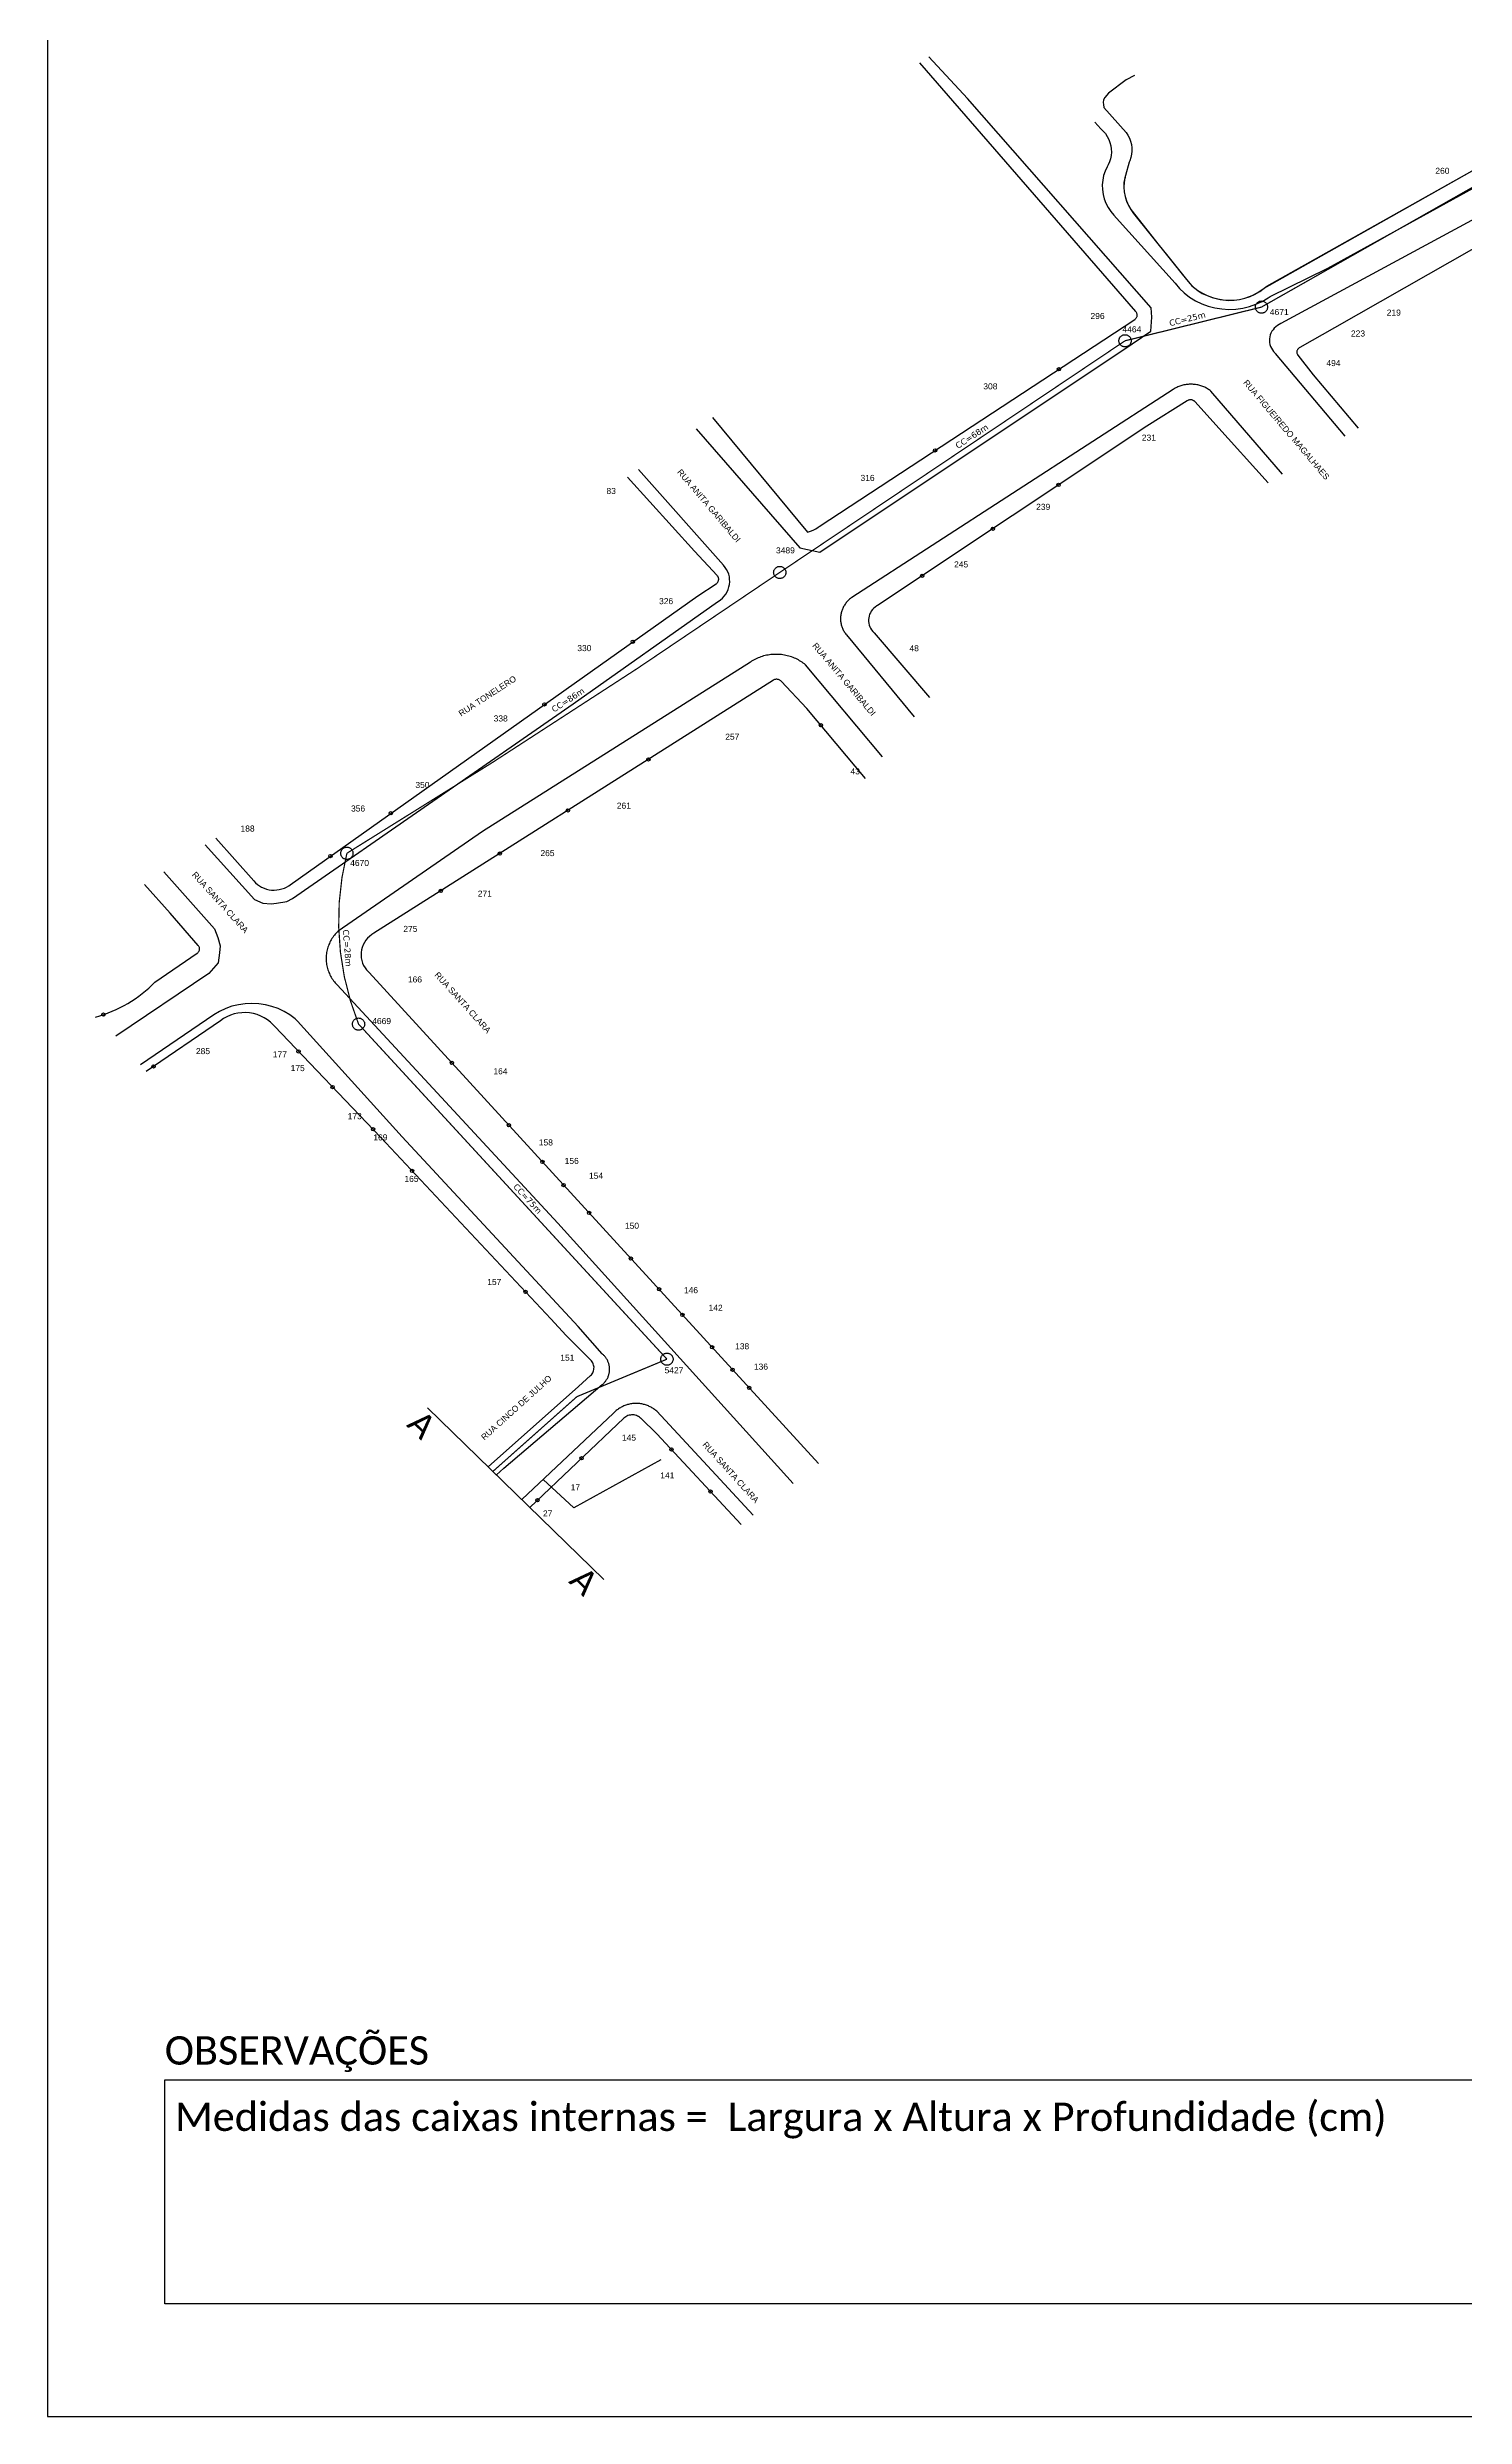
# Model space of a CAD drawing. Header units: metres. Extents: x 10082 to 18317, y -227 to 2742.
# Drawn here: x 10081.8 to 10315.9, y -226.7 to 164.7 of the extents above; entities that cross this region are included whole.
import ezdxf

# ---------------------------------------------------------------- set-up
doc = ezdxf.new("R2010")
doc.units = ezdxf.units.M
doc.header["$LTSCALE"] = 0.1
doc.header["$MEASUREMENT"] = 0
doc.linetypes.add('PHANTOM2', pattern=[1.25, 0.625, -0.125, 0.125, -0.125, 0.125, -0.125])
for name, color, linetype in [('10.0-Cartográfico', 252, 'Continuous'), ('10.1-Caixas Subterrâneas', 5, 'Continuous'), ('10.2-Nº Policía', 2, 'Continuous'), ('10.3-Nome das Ruas', 252, 'Continuous'), ('CD a instalar', 1, 'Continuous')]:
    doc.layers.add(name, color=color, linetype=linetype)
doc.styles.add('siredit', font='verdana.ttf')
doc.styles.get("Standard").update_dxf_attribs({"font": 'arial.ttf'})
doc.styles.add('WMF-Calibri0', font='calibri.ttf')

# ---------------------------------------------------------------- blocks, each defined once
blk = doc.blocks.new('DV')
at = {"linetype": 'Continuous'}
blk.add_circle((0, 0), 0.00000275, dxfattribs=at)
blk = doc.blocks.new('MHMZ')
at = {"linetype": 'PHANTOM2'}
blk.add_circle((0, 0), 0.0000101, dxfattribs=at)

msp = doc.modelspace()

# ---------------------------------------------------------------- linework, layer by layer
for points in [[(10081.8, -226.73), (10920.37, -226.73), (10920.37, 367.27), (10081.8, 367.27), (10081.8, -226.73)], [(10144.61, -60.04), (10173.72, -88.4)]]:
    msp.add_lwpolyline(points)
at = {"color": 0}
msp.add_lwpolyline([(10101.22, -171.1), (10535.29, -171.1), (10535.29, -208.08), (10101.22, -208.08)], close=True, dxfattribs=at)
at = {"layer": '10.0-Cartográfico'}
for points in [[(10412.22, 182.46), (10370.44, 160), (10317.48, 131.48), (10294.44, 118.4), (10288.7, 115.13), (10288.63, 115.09), (10288.55, 115.04), (10288.48, 114.96), (10288.42, 114.89), (10288.36, 114.82), (10288.31, 114.73), (10288.27, 114.65), (10288.24, 114.56), (10288.24, 114.46), (10288.23, 114.37), (10288.23, 114.27), (10288.25, 114.18), (10288.27, 114.09), (10288.31, 114), (10288.36, 113.92), (10288.41, 113.84), (10290.94, 110.6), (10298.36, 101.82)], [(10261.42, 160.06), (10260.01, 159.36), (10257.12, 157.17), (10256.48, 156.44), (10256.27, 156.05), (10256.21, 155.6), (10256.26, 155.26), (10256.35, 154.79), (10260.02, 150.66), (10260.32, 150.2), (10260.57, 149.7), (10260.76, 149.19), (10260.89, 148.66), (10260.96, 148.13), (10260.98, 147.57), (10260.93, 147.04), (10260.82, 146.51), (10260.64, 145.98), (10260.54, 145.75), (10259.9, 143.53), (10259.81, 143.15), (10259.69, 142.39), (10259.66, 141.62), (10259.71, 140.84), (10259.86, 140.08), (10260.08, 139.33), (10260.39, 138.61), (10260.78, 137.93), (10261.25, 137.28), (10269.98, 126.38), (10270.53, 125.7), (10271.16, 125.1), (10271.86, 124.55), (10272.62, 124.08), (10273.43, 123.69), (10274.27, 123.37), (10275.15, 123.14), (10276.05, 122.99), (10276.96, 122.92), (10277.87, 122.96), (10278.77, 123.07), (10279.65, 123.28), (10280.52, 123.57), (10281.33, 123.94), (10282.11, 124.38), (10282.83, 124.91), (10283.26, 125.27), (10353.36, 164.65)], [(10259.92, 143.21), (10259.79, 143.14), (10259.67, 142.37), (10259.64, 141.6), (10259.71, 140.84), (10259.84, 140.06), (10260.06, 139.32), (10260.2, 139), (10260.78, 137.93), (10265.48, 131.96), (10266.67, 130.47), (10267.77, 129.1), (10269.48, 126.96), (10270.88, 125.34), (10271.85, 124.54), (10272.6, 124.07), (10274.25, 123.36), (10275.56, 123.05), (10276.94, 122.91), (10277.86, 122.95), (10278.77, 123.07), (10279.65, 123.28), (10280.84, 123.71), (10281.67, 124.13), (10282.83, 124.91), (10359.38, 168.08)], [(10373.7, 166.01), (10347.89, 152.75), (10347.87, 152.73), (10285.6, 119.09), (10285.29, 118.95), (10285.01, 118.76), (10284.74, 118.55), (10284.5, 118.32), (10284.29, 118.07), (10284.11, 117.8), (10283.95, 117.5), (10283.84, 117.21), (10283.76, 116.89), (10283.71, 116.57), (10283.7, 116.26), (10283.72, 115.93), (10283.78, 115.62), (10283.89, 115.31), (10284.02, 115.01), (10284.18, 114.73), (10284.37, 114.46), (10284.59, 114.22), (10284.66, 114.15), (10296.14, 100.47)], [(10188.99, 101.66), (10206.13, 82.05), (10209.4, 81.31), (10261.02, 115.72), (10264.13, 117.83), (10264.29, 120.12), (10264.18, 121.69), (10233.84, 156.29), (10227.44, 163.14)], [(10191.68, 103.54), (10207.38, 84.63), (10207.86, 84.77), (10208.31, 84.95), (10208.76, 85.17), (10209.16, 85.44), (10209.31, 85.55), (10261.44, 119.75), (10261.49, 119.79), (10261.57, 119.85), (10261.64, 119.92), (10261.7, 120), (10261.74, 120.09), (10261.79, 120.17), (10261.82, 120.26), (10261.84, 120.35), (10261.85, 120.45), (10261.84, 120.54), (10261.83, 120.64), (10261.81, 120.73), (10261.78, 120.82), (10261.73, 120.9), (10261.68, 120.98), (10261.62, 121.06), (10225.95, 162.14)], [(10254.85, 152.37), (10255.82, 151.27), (10256.22, 150.89), (10256.59, 150.46), (10256.9, 149.99), (10257.15, 149.51), (10257.35, 149), (10257.48, 148.47), (10257.57, 147.93), (10257.59, 147.39), (10257.54, 146.85), (10257.43, 146.32), (10257.27, 145.8), (10257.05, 145.3), (10256.88, 144.98), (10256.55, 144.26), (10256.31, 143.52), (10256.15, 142.76), (10256.09, 141.98), (10256.11, 141.21), (10256.22, 140.43), (10256.41, 139.68), (10256.68, 138.95), (10257.04, 138.25), (10257.48, 137.58), (10257.99, 136.97), (10258.46, 136.49), (10268.1, 125.73), (10268.82, 124.89), (10269.63, 124.13), (10270.51, 123.45), (10271.48, 122.85), (10272.51, 122.36), (10273.58, 121.96), (10274.69, 121.68), (10275.83, 121.49), (10276.98, 121.43), (10278.14, 121.47), (10279.28, 121.63), (10280.39, 121.9), (10281.48, 122.26), (10282.52, 122.74), (10283.49, 123.31), (10283.81, 123.54), (10293.33, 128.23), (10346.77, 157.63)], [(10285.85, 94.22), (10274.04, 107.91), (10273.91, 108.02), (10273.77, 108.12), (10273.62, 108.21), (10273.47, 108.3), (10273.32, 108.39), (10273.17, 108.47), (10273.01, 108.55), (10272.86, 108.62), (10272.69, 108.68), (10272.53, 108.74), (10272.36, 108.8), (10272.19, 108.85), (10272.02, 108.89), (10271.85, 108.93), (10271.68, 108.97), (10271.51, 109), (10271.33, 109.02), (10271.15, 109.03), (10270.98, 109.05), (10270.8, 109.05), (10270.62, 109.05), (10270.45, 109.04), (10270.27, 109.03), (10270.09, 109.02), (10269.92, 108.99), (10269.75, 108.96), (10269.57, 108.93), (10269.4, 108.89), (10269.23, 108.84), (10269.06, 108.79), (10268.9, 108.74), (10268.73, 108.68), (10268.57, 108.61), (10268.41, 108.54), (10268.26, 108.46), (10268.1, 108.38), (10267.95, 108.29), (10267.81, 108.2), (10214.72, 73.84), (10214.59, 73.74), (10214.46, 73.64), (10214.34, 73.54), (10214.22, 73.43), (10214.11, 73.32), (10214, 73.21), (10213.89, 73.09), (10213.79, 72.97), (10213.69, 72.84), (10213.6, 72.71), (10213.51, 72.58), (10213.43, 72.45), (10213.35, 72.31), (10213.28, 72.17), (10213.21, 72.03), (10213.15, 71.89), (10213.09, 71.74), (10213.04, 71.6), (10213, 71.45), (10212.96, 71.3), (10212.92, 71.15), (10212.9, 71), (10212.87, 70.84), (10212.86, 70.69), (10212.85, 70.54), (10212.84, 70.38), (10212.84, 70.23), (10212.85, 70.08), (10212.86, 69.92), (10212.88, 69.77), (10212.9, 69.62), (10212.93, 69.46), (10212.97, 69.31), (10213.01, 69.16), (10213.06, 69.02), (10213.11, 68.87), (10213.17, 68.73), (10213.23, 68.58), (10213.3, 68.44), (10213.37, 68.31), (10213.45, 68.17), (10213.53, 68.04), (10213.62, 67.91), (10213.72, 67.78), (10213.82, 67.65), (10225, 54.09)], [(10283.47, 92.77), (10274.83, 102.37), (10271.42, 106.15), (10271.35, 106.23), (10271.27, 106.29), (10271.18, 106.34), (10271.09, 106.39), (10271, 106.42), (10270.91, 106.46), (10270.81, 106.47), (10270.7, 106.48), (10270.6, 106.48), (10270.5, 106.46), (10270.4, 106.44), (10270.3, 106.41), (10270.22, 106.37), (10270.13, 106.32), (10263.43, 102.12), (10218.94, 72.5), (10218.82, 72.42), (10218.55, 72.24), (10218.32, 72.04), (10218.11, 71.82), (10217.92, 71.57), (10217.77, 71.31), (10217.64, 71.04), (10217.55, 70.75), (10217.49, 70.46), (10217.45, 70.16), (10217.45, 69.86), (10217.5, 69.57), (10217.57, 69.27), (10217.67, 68.99), (10217.81, 68.73), (10217.97, 68.47), (10218.17, 68.22), (10218.39, 68.01)], [(10107.88, 32.94), (10116.02, 23.92), (10117.39, 23.3), (10118.8, 23.23), (10119.68, 23.33), (10121.38, 23.62), (10122.27, 24.07), (10168.68, 56.27), (10192.54, 73.12), (10192.63, 73.18), (10193, 73.44), (10193.34, 73.73), (10193.63, 74.05), (10193.89, 74.39), (10194.11, 74.77), (10194.28, 75.16), (10194.41, 75.56), (10194.49, 75.98), (10194.54, 76.41), (10194.52, 76.83), (10194.47, 77.25), (10194.36, 77.66), (10194.2, 78.05), (10194.01, 78.44), (10193.77, 78.8), (10193.5, 79.14), (10179.46, 94.98)], [(10109.61, 34.07), (10115.92, 27.02), (10116.2, 26.7), (10116.5, 26.43), (10116.84, 26.18), (10117.2, 25.96), (10117.59, 25.79), (10118, 25.65), (10118.42, 25.54), (10118.84, 25.49), (10119.27, 25.46), (10119.7, 25.5), (10120.12, 25.56), (10120.54, 25.67), (10120.95, 25.81), (10121.33, 25.99), (10121.68, 26.21), (10121.9, 26.37), (10189.25, 74.12), (10192.3, 76.1), (10192.38, 76.16), (10192.44, 76.22), (10192.51, 76.29), (10192.57, 76.37), (10192.62, 76.45), (10192.65, 76.54), (10192.68, 76.63), (10192.7, 76.72), (10192.71, 76.82), (10192.71, 76.91), (10192.7, 77.01), (10192.68, 77.1), (10192.64, 77.19), (10192.6, 77.27), (10192.54, 77.35), (10192.48, 77.43), (10188.72, 81.47), (10177.65, 93.71)], [(10218.39, 68.01), (10227.53, 57.3)], [(10207.07, 62.69), (10206.88, 62.84), (10206.69, 62.98), (10206.49, 63.12), (10206.29, 63.25), (10206.08, 63.38), (10205.87, 63.5), (10205.66, 63.61), (10205.44, 63.72), (10205.21, 63.82), (10204.99, 63.91), (10204.76, 64), (10204.53, 64.07), (10204.29, 64.14), (10204.05, 64.21), (10203.81, 64.26), (10203.57, 64.31), (10203.33, 64.35), (10203.08, 64.38), (10202.84, 64.4), (10202.59, 64.42), (10202.34, 64.43), (10202.09, 64.43), (10201.85, 64.42), (10201.6, 64.41), (10201.35, 64.38), (10201.11, 64.35), (10200.87, 64.32), (10200.62, 64.27), (10200.38, 64.22), (10200.14, 64.16), (10199.91, 64.09), (10199.67, 64.01), (10199.44, 63.93), (10199.22, 63.84), (10198.99, 63.74), (10198.77, 63.63), (10198.56, 63.52), (10198.35, 63.4), (10198.14, 63.28), (10197.94, 63.15), (10153.69, 35.15), (10129.84, 18.71), (10129.68, 18.55), (10129.52, 18.38), (10129.37, 18.21), (10129.22, 18.03), (10129.08, 17.85), (10128.95, 17.66), (10128.82, 17.47), (10128.71, 17.28), (10128.59, 17.08), (10128.49, 16.88), (10128.39, 16.68), (10128.3, 16.47), (10128.22, 16.26), (10128.15, 16.05), (10128.08, 15.84), (10128.03, 15.62), (10127.98, 15.4), (10127.94, 15.18), (10127.9, 14.96), (10127.88, 14.74), (10127.86, 14.52), (10127.85, 14.29), (10127.85, 14.07), (10127.86, 13.85), (10127.88, 13.63), (10127.9, 13.4), (10127.94, 13.18), (10127.98, 12.96), (10128.03, 12.75), (10128.08, 12.53), (10128.15, 12.32), (10128.22, 12.1), (10128.3, 11.89), (10128.39, 11.69), (10128.49, 11.48), (10128.59, 11.28), (10128.7, 11.08), (10128.82, 10.89), (10128.95, 10.7), (10129.08, 10.51), (10129.22, 10.33), (10129.36, 10.15), (10129.52, 9.98), (10129.67, 9.82), (10166.16, -29.55), (10205.02, -72.57)], [(10219.75, 47.47), (10207.07, 62.69)], [(10216.95, 43.93), (10207.29, 55.46), (10203.04, 60), (10202.97, 60.07), (10202.89, 60.13), (10202.8, 60.18), (10202.71, 60.23), (10202.61, 60.26), (10202.52, 60.29), (10202.42, 60.3), (10202.32, 60.31), (10202.21, 60.31), (10202.12, 60.29), (10202.02, 60.27), (10201.92, 60.25), (10201.82, 60.2), (10201.75, 60.15), (10196.83, 57.02), (10135.76, 18.37), (10135.38, 18.13), (10135.02, 17.84), (10134.69, 17.53), (10134.41, 17.18), (10134.17, 16.81), (10133.96, 16.42), (10133.81, 16), (10133.69, 15.59), (10133.63, 15.15), (10133.62, 14.72), (10133.65, 14.28), (10133.74, 13.85), (10133.88, 13.43), (10134.05, 13.04), (10134.28, 12.65), (10134.55, 12.29), (10134.85, 11.96), (10134.98, 11.84)], [(10101.02, 28.48), (10109.39, 19.09), (10109.98, 17.66), (10110.34, 16.28), (10110.24, 15.11), (10110.04, 13.45), (10108.45, 11.68), (10093.13, 1.33)], [(10099.57, 10.28), (10106.54, 15.04), (10106.58, 15.07), (10106.66, 15.13), (10106.73, 15.2), (10106.78, 15.28), (10106.83, 15.36), (10106.88, 15.44), (10106.91, 15.53), (10106.92, 15.62), (10106.93, 15.72), (10106.94, 15.81), (10106.93, 15.91), (10106.91, 16), (10106.87, 16.09), (10106.83, 16.17), (10106.78, 16.26), (10106.72, 16.34), (10102.07, 21.66), (10097.86, 26.43)], [(10134.98, 11.84), (10209.2, -69.28)], [(10089.77, 4.51), (10090.47, 4.72), (10091.16, 4.94), (10091.85, 5.19), (10092.52, 5.46), (10093.19, 5.76), (10093.84, 6.07), (10094.48, 6.4), (10095.11, 6.76), (10095.72, 7.13), (10096.32, 7.53), (10096.91, 7.94), (10097.48, 8.37), (10098.03, 8.83), (10098.56, 9.29), (10099.08, 9.78), (10099.57, 10.28)], [(10156.01, -71.15), (10157.23, -70.04), (10173.48, -56.23), (10173.58, -56.15), (10173.67, -56.07), (10173.75, -55.98), (10173.84, -55.89), (10173.92, -55.79), (10173.99, -55.7), (10174.07, -55.6), (10174.14, -55.5), (10174.2, -55.4), (10174.26, -55.29), (10174.32, -55.19), (10174.38, -55.08), (10174.43, -54.97), (10174.47, -54.86), (10174.51, -54.74), (10174.55, -54.63), (10174.58, -54.51), (10174.61, -54.4), (10174.63, -54.28), (10174.65, -54.16), (10174.67, -54.05), (10174.68, -53.93), (10174.69, -53.81), (10174.69, -53.69), (10174.69, -53.57), (10174.68, -53.45), (10174.67, -53.33), (10174.65, -53.21), (10174.63, -53.1), (10174.61, -52.98), (10174.58, -52.86), (10174.55, -52.75), (10174.51, -52.63), (10174.47, -52.52), (10174.42, -52.41), (10174.37, -52.3), (10174.32, -52.19), (10174.26, -52.09), (10174.2, -51.98), (10174.13, -51.88), (10174.06, -51.78), (10173.99, -51.68), (10173.91, -51.59), (10173.83, -51.49), (10173.75, -51.4), (10173.66, -51.32), (10173.57, -51.23), (10173.47, -51.15), (10169.48, -46.61), (10140.43, -15.26), (10123.15, 3.84), (10122.73, 4.22), (10121.86, 4.87), (10120.92, 5.43), (10119.93, 5.9), (10118.89, 6.27), (10117.81, 6.54), (10116.71, 6.71), (10115.6, 6.76), (10114.47, 6.71), (10113.37, 6.54), (10112.3, 6.28), (10111.26, 5.91), (10110.26, 5.44), (10109.32, 4.88), (10097.16, -3.39)], [(10154.61, -69.78), (10169.53, -56.55), (10171.54, -54.73), (10171.67, -54.59), (10171.79, -54.43), (10171.89, -54.27), (10171.98, -54.1), (10172.04, -53.93), (10172.09, -53.73), (10172.1, -53.55), (10172.11, -53.36), (10172.09, -53.18), (10172.05, -52.99), (10171.99, -52.81), (10171.91, -52.64), (10171.81, -52.46), (10171.69, -52.31), (10171.6, -52.21), (10167.5, -48.11), (10164.97, -45.38), (10136.9, -15.4), (10119.3, 2.99), (10119.11, 3.21), (10118.66, 3.65), (10118.17, 4.04), (10117.64, 4.39), (10117.08, 4.67), (10116.48, 4.9), (10115.86, 5.07), (10115.22, 5.18), (10114.57, 5.24), (10113.93, 5.22), (10113.29, 5.14), (10112.66, 5.01), (10112.05, 4.81), (10111.46, 4.55), (10110.91, 4.25), (10110.4, 3.88), (10098.11, -4.5)], [(10198.41, -77.77), (10192.93, -71.9), (10182.47, -60.62), (10182.35, -60.51), (10182.23, -60.41), (10182.1, -60.31), (10181.96, -60.22), (10181.83, -60.13), (10181.69, -60.04), (10181.54, -59.96), (10181.4, -59.89), (10181.25, -59.82), (10181.1, -59.75), (10180.95, -59.69), (10180.79, -59.63), (10180.63, -59.58), (10180.47, -59.53), (10180.31, -59.49), (10180.15, -59.45), (10179.99, -59.42), (10179.82, -59.4), (10179.66, -59.37), (10179.49, -59.36), (10179.32, -59.35), (10179.15, -59.34), (10178.99, -59.34), (10178.82, -59.35), (10178.65, -59.36), (10178.49, -59.37), (10178.32, -59.4), (10178.16, -59.42), (10177.99, -59.45), (10177.83, -59.49), (10177.67, -59.53), (10177.51, -59.58), (10177.35, -59.63), (10177.2, -59.69), (10177.04, -59.75), (10176.89, -59.82), (10176.74, -59.89), (10176.6, -59.97), (10176.46, -60.05), (10176.32, -60.13), (10176.18, -60.22), (10176.05, -60.32), (10175.92, -60.41), (10175.79, -60.52), (10175.67, -60.62), (10175.55, -60.73), (10175.44, -60.85), (10175.33, -60.96), (10160.2, -75.23)], [(10196.41, -79.35), (10182.5, -64.34), (10179.85, -61.78), (10179.8, -61.74), (10179.65, -61.61), (10179.48, -61.5), (10179.31, -61.41), (10179.12, -61.33), (10178.93, -61.28), (10178.72, -61.24), (10178.52, -61.22), (10178.31, -61.22), (10178.12, -61.25), (10177.91, -61.29), (10177.72, -61.34), (10177.53, -61.43), (10177.36, -61.52), (10177.19, -61.64), (10177.04, -61.77), (10161.53, -76.52)], [(10183.16, -68.64), (10168.75, -76.59), (10163.71, -71.92)]]:
    msp.add_lwpolyline(points, dxfattribs=at)
at = {"layer": 'CD a instalar', "color": 1, "linetype": 'ByBlock', "const_width": 0.2}
for points in [[(10282.38, 121.8), (10368.82, 170.86)], [(10259.84, 116.23), (10282.38, 121.8)], [(10259.84, 116.23), (10202.8, 77.96)], [(10133.21, 3.34), (10184.16, -52.02)], [(10184.16, -52.02), (10169.29, -58.21), (10155.41, -70.56)]]:
    msp.add_lwpolyline(points, dxfattribs=at)
for points in [[(10131.28, 31.56, 0.013248), (10202.8, 77.96)], [(10131.28, 31.56, 0.157397), (10133.21, 3.34)]]:
    msp.add_lwpolyline(points, format="xyb", dxfattribs=at)

# ---------------------------------------------------------------- block references
at = {"layer": '10.0-Cartográfico', "xscale": 100000, "yscale": 100000, "zscale": 100000}
for p in [(10248.93, 111.54), (10228.47, 98.13), (10248.85, 92.41), (10238.01, 85.19), (10226.33, 77.42), (10178.51, 66.51), (10163.92, 56.16), (10209.59, 52.71), (10181.09, 47.06), (10138.54, 38.17), (10167.8, 38.65), (10128.55, 31.09), (10156.53, 31.52), (10146.78, 25.34), (10091.06, 4.91), (10099.35, -3.66), (10123.29, -1.18), (10148.63, -3.08), (10128.92, -7.06), (10135.6, -14.04), (10158.05, -13.37), (10163.58, -19.42), (10142.06, -20.91), (10167.09, -23.25), (10171.3, -27.85), (10178.2, -35.39), (10160.8, -40.92), (10182.86, -40.48), (10186.72, -44.7), (10191.61, -50.04), (10195.01, -53.76), (10197.77, -56.78), (10170.07, -68.4), (10184.91, -66.94), (10191.36, -73.9), (10162.77, -75.34)]:
    msp.add_blockref('DV', p, dxfattribs=at)
at = {"layer": '10.1-Caixas Subterrâneas', "xscale": 100000, "yscale": 100000, "zscale": 100000}
for p in [(10282.38, 121.8), (10259.84, 116.23), (10202.8, 77.96), (10131.28, 31.56), (10133.21, 3.34), (10184.16, -52.02)]:
    msp.add_blockref('MHMZ', p, dxfattribs=at)

# ---------------------------------------------------------------- texts
at = {"style": 'WMF-Calibri0'}
for p in [(10141, -62.99), (10167.81, -88.84)]:
    msp.add_text('A', height=4, rotation=315.7374, dxfattribs=at).set_placement(p)
msp.add_text('OBSERVAÇÕES', height=4.68, dxfattribs=at).set_placement((10101.19, -168.57))
at = {"color": 7, "char_height": 1, "attachment_point": 5, "style": 'siredit'}
for s, insert, rotation in [('CC=25m', (10270.14, 119.85), 13.8713), ('CC=68m', (10234.53, 100.44), 33.1332), ('CC=86m', (10167.81, 56.88), 33.1332), ('CC=28m', (10131.34, 15.91), 274.6458), ('CC=75m', (10161.14, -25.5), 312.6238)]:
    msp.add_mtext(s, dxfattribs=dict(at, insert=insert, rotation=rotation))
at = {"insert": (10102.89, -174.85), "char_height": 4.68, "width": 432.4037, "attachment_point": 1, "style": 'WMF-Calibri0'}
msp.add_mtext('Medidas das caixas internas =  Largura x Altura x Profundidade (cm)', dxfattribs=at)
at = {"layer": '10.1-Caixas Subterrâneas'}
for s, p in [('4671', (10283.77, 120.48)), ('4464', (10259.42, 117.63)), ('3489', (10202.18, 81.11)), ('4670', (10131.83, 29.46)), ('4669', (10135.47, 3.34)), ('5427', (10183.77, -54.35))]:
    msp.add_text(s, height=1, dxfattribs=at).set_placement(p)
at = {"layer": '10.2-Nº Policía', "color": 7}
for s, p in [('260', (10311.11, 143.82)), ('219', (10303.08, 120.39)), ('296', (10254.14, 119.83)), ('223', (10297.17, 116.94)), ('494', (10293.11, 112.05)), ('308', (10236.43, 108.21)), ('231', (10262.62, 99.73)), ('316', (10216.14, 93.08)), ('83', (10174.17, 90.92)), ('239', (10245.16, 88.3)), ('245', (10231.6, 78.79)), ('326', (10182.86, 72.72)), ('330', (10169.35, 64.96)), ('48', (10224.23, 64.94)), ('338', (10155.53, 53.34)), ('257', (10193.79, 50.32)), ('350', (10142.6, 42.35)), ('43', (10214.48, 44.61)), ('356', (10131.97, 38.46)), ('261', (10175.88, 38.93)), ('188', (10113.71, 35.15)), ('265', (10163.26, 31.09)), ('271', (10152.91, 24.39)), ('275', (10140.61, 18.57)), ('166', (10141.36, 10.22)), ('285', (10106.34, -1.62)), ('177', (10119.05, -2.16)), ('175', (10121.99, -4.43)), ('164', (10155.49, -4.95)), ('173', (10131.41, -12.37)), ('169', (10135.65, -15.88)), ('158', (10162.99, -16.71)), ('156', (10167.26, -19.76)), ('165', (10140.79, -22.73)), ('154', (10171.28, -22.21)), ('150', (10177.22, -30.48)), ('157', (10154.47, -39.76)), ('146', (10186.96, -41.12)), ('142', (10191.04, -44.03)), ('138', (10195.42, -50.38)), ('151', (10166.54, -52.27)), ('136', (10198.53, -53.75)), ('145', (10176.72, -65.48)), ('17', (10168.26, -73.68)), ('141', (10183.06, -71.73)), ('27', (10163.68, -78.01))]:
    msp.add_text(s, height=1, dxfattribs=at).set_placement(p)
at = {"layer": '10.3-Nome das Ruas'}
for s, rotation, p in [('RUA FIGUEIREDO MAGALHAES', 310.2775, (10279.3, 109.27)), ('RUA ANITA GARIBALDI', 310.2197, (10185.78, 94.5)), ('RUA ANITA GARIBALDI', 310.2197, (10208.11, 65.82)), ('RUA TONELERO', 33.1496, (10150.15, 54.12)), ('RUA SANTA CLARA', 312.1538, (10105.61, 27.96)), ('RUA SANTA CLARA', 312.1538, (10145.68, 11.4)), ('RUA CINCO DE JULHO', 42.2504, (10154.01, -65.49)), ('RUA SANTA CLARA', 312.1538, (10189.96, -66.21))]:
    msp.add_text(s, height=1, rotation=rotation, dxfattribs=at).set_placement(p)

doc.saveas('drawing.dxf')
